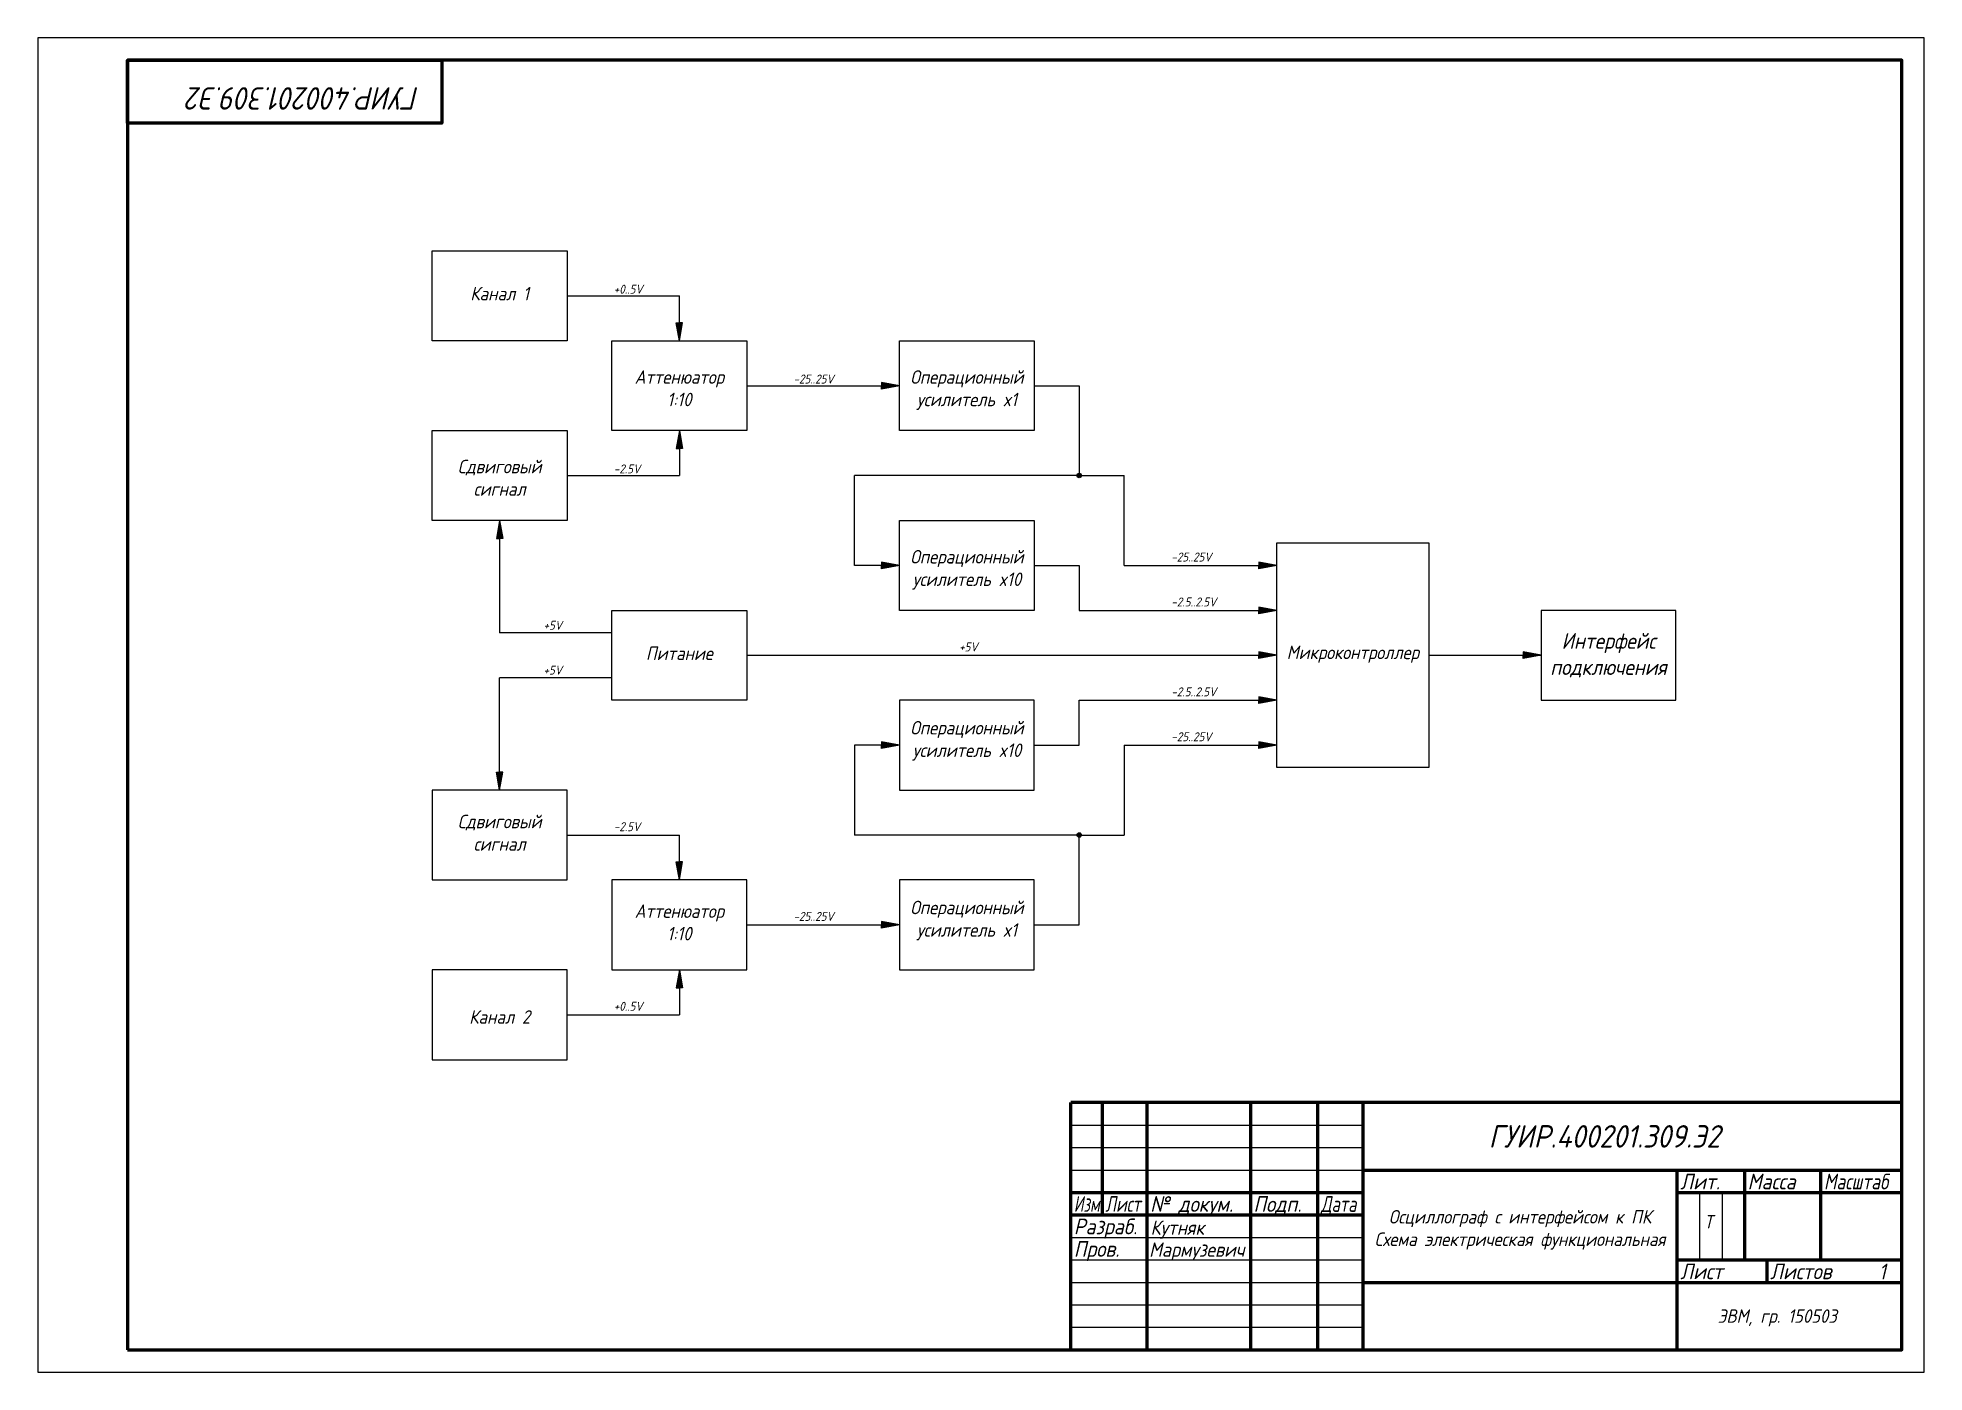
# Model space of a CAD drawing. Header units: millimetres. Extents: x 0 to 420, y 0 to 297.
import ezdxf

# ---------------------------------------------------------------- set-up
doc = ezdxf.new("R2010")
doc.units = ezdxf.units.MM
doc.header["$LTSCALE"] = 0.5
doc.layers.get('Defpoints').update_dxf_attribs({"color": 5})
doc.styles.get("Standard").update_dxf_attribs({"font": 'isocpeui.ttf', "width": 0.9})

msp = doc.modelspace()

# ---------------------------------------------------------------- hatches: boundary and pattern name
h = msp.add_hatch(color=256)
h.dxf.hatch_style = 1
h.paths.add_polyline_path([(142.84, 229.56), (143.58, 233.56), (142.84, 233.56), (142.1, 233.56)])
h = msp.add_hatch(color=256)
h.dxf.hatch_style = 1
h.paths.add_polyline_path([(191.87, 219.56), (187.87, 220.3), (187.87, 219.56), (187.87, 218.82)])
h = msp.add_hatch(color=256)
h.dxf.hatch_style = 1
h.paths.add_polyline_path([(142.84, 209.56), (142.1, 205.56), (142.84, 205.56), (143.58, 205.56)])
h = msp.add_hatch(color=256)
h.dxf.hatch_style = 1
h.paths.add_polyline_path([(232.37, 199.56, 1), (231.37, 199.56, 1)])
h = msp.add_hatch(color=256)
h.dxf.hatch_style = 1
h.paths.add_polyline_path([(102.84, 189.56), (102.1, 185.56), (102.84, 185.56), (103.58, 185.56)])
h = msp.add_hatch(color=256)
h.dxf.hatch_style = 1
h.paths.add_polyline_path([(191.87, 179.56), (187.87, 180.3), (187.87, 179.56), (187.87, 178.82)])
h = msp.add_hatch(color=256)
h.dxf.hatch_style = 1
h.paths.add_polyline_path([(275.87, 179.56), (271.87, 180.3), (271.87, 179.56), (271.87, 178.82)])
h = msp.add_hatch(color=256)
h.dxf.hatch_style = 1
h.paths.add_polyline_path([(275.87, 169.56), (271.87, 170.3), (271.87, 169.56), (271.87, 168.82)])
h = msp.add_hatch(color=256)
h.dxf.hatch_style = 1
h.paths.add_polyline_path([(275.87, 159.56), (271.87, 160.3), (271.87, 159.56), (271.87, 158.82)])
h = msp.add_hatch(color=256)
h.dxf.hatch_style = 1
h.paths.add_polyline_path([(334.7, 159.56), (330.7, 160.3), (330.7, 159.56), (330.7, 158.82)])
h = msp.add_hatch(color=256)
h.dxf.hatch_style = 1
h.paths.add_polyline_path([(275.87, 149.56), (271.87, 150.3), (271.87, 149.56), (271.87, 148.82)])
h = msp.add_hatch(color=256)
h.dxf.hatch_style = 1
h.paths.add_polyline_path([(187.87, 140.3), (187.87, 139.56), (187.87, 138.82), (191.87, 139.56)])
h = msp.add_hatch(color=256)
h.dxf.hatch_style = 1
h.paths.add_polyline_path([(275.87, 139.56), (271.87, 140.3), (271.87, 139.56), (271.87, 138.82)])
h = msp.add_hatch(color=256)
h.dxf.hatch_style = 1
h.paths.add_polyline_path([(103.58, 133.56), (102.84, 133.56), (102.1, 133.56), (102.84, 129.56)])
h = msp.add_hatch(color=256)
h.dxf.hatch_style = 1
h.paths.add_polyline_path([(232.37, 119.56, 1), (231.37, 119.56, 1)])
h = msp.add_hatch(color=256)
h.dxf.hatch_style = 1
h.paths.add_polyline_path([(143.58, 113.56), (142.84, 113.56), (142.1, 113.56), (142.84, 109.56)])
h = msp.add_hatch(color=256)
h.dxf.hatch_style = 1
h.paths.add_polyline_path([(187.87, 100.3), (187.87, 99.56), (187.87, 98.82), (191.87, 99.56)])
h = msp.add_hatch(color=256)
h.dxf.hatch_style = 1
h.paths.add_polyline_path([(142.1, 85.56), (142.84, 85.56), (143.58, 85.56), (142.84, 89.56)])

# ---------------------------------------------------------------- linework, layer by layer
for p, q in [((117.84, 239.56), (142.84, 239.56)), ((142.84, 229.56), (142.84, 239.56)), ((142.84, 229.56), (142.1, 233.56)), ((142.1, 233.56), (142.84, 233.56)), ((142.84, 229.56), (143.58, 233.56)), ((143.58, 233.56), (142.84, 233.56)), ((157.84, 219.56), (187.87, 219.56)), ((191.87, 219.56), (187.87, 220.3)), ((187.87, 220.3), (187.87, 219.56)), ((191.87, 219.56), (187.87, 218.82)), ((187.87, 218.82), (187.87, 219.56)), ((221.87, 219.56), (231.87, 219.56)), ((231.87, 219.56), (231.87, 200.06)), ((142.84, 209.56), (142.1, 205.56)), ((142.84, 209.56), (142.84, 199.56)), ((142.84, 209.56), (143.58, 205.56)), ((142.1, 205.56), (142.84, 205.56)), ((143.58, 205.56), (142.84, 205.56)), ((117.84, 199.56), (142.84, 199.56)), ((231.37, 199.56), (181.87, 199.56)), ((181.87, 179.56), (181.87, 199.56)), ((232.37, 199.56), (241.87, 199.56)), ((241.87, 179.56), (241.87, 199.56)), ((102.84, 189.56), (102.1, 185.56)), ((102.84, 189.56), (102.84, 164.56)), ((102.84, 189.56), (103.58, 185.56)), ((102.1, 185.56), (102.84, 185.56)), ((103.58, 185.56), (102.84, 185.56)), ((191.87, 179.56), (181.87, 179.56)), ((191.87, 179.56), (187.87, 180.3)), ((187.87, 180.3), (187.87, 179.56)), ((191.87, 179.56), (187.87, 178.82)), ((187.87, 178.82), (187.87, 179.56)), ((221.87, 179.56), (231.87, 179.56)), ((231.87, 179.56), (231.87, 169.56)), ((241.87, 179.56), (271.87, 179.56)), ((275.87, 179.56), (271.87, 180.3)), ((271.87, 180.3), (271.87, 179.56)), ((275.87, 179.56), (271.87, 178.82)), ((271.87, 178.82), (271.87, 179.56)), ((231.87, 169.56), (271.87, 169.56)), ((275.87, 169.56), (271.87, 170.3)), ((271.87, 170.3), (271.87, 169.56)), ((275.87, 169.56), (271.87, 168.82)), ((271.87, 168.82), (271.87, 169.56)), ((127.84, 164.56), (102.84, 164.56)), ((275.87, 159.56), (271.87, 160.3)), ((271.87, 160.3), (271.87, 159.56)), ((334.7, 159.56), (330.7, 160.3)), ((330.7, 160.3), (330.7, 159.56)), ((157.84, 159.56), (271.87, 159.56)), ((275.87, 159.56), (271.87, 158.82)), ((271.87, 158.82), (271.87, 159.56)), ((309.7, 159.56), (334.7, 159.56)), ((334.7, 159.56), (330.7, 158.82)), ((330.7, 158.82), (330.7, 159.56)), ((127.84, 154.56), (102.84, 154.56)), ((102.84, 129.56), (102.84, 154.56)), ((231.87, 139.56), (231.87, 149.56)), ((231.87, 149.56), (271.87, 149.56)), ((275.87, 149.56), (271.87, 150.3)), ((271.87, 150.3), (271.87, 149.56)), ((275.87, 149.56), (271.87, 148.82)), ((271.87, 148.82), (271.87, 149.56)), ((191.87, 139.56), (181.87, 139.56)), ((181.87, 139.56), (181.87, 119.56)), ((191.87, 139.56), (187.87, 140.3)), ((187.87, 140.3), (187.87, 139.56)), ((191.87, 139.56), (187.87, 138.82)), ((187.87, 138.82), (187.87, 139.56)), ((221.87, 139.56), (231.87, 139.56)), ((241.87, 139.56), (241.87, 119.56)), ((241.87, 139.56), (271.87, 139.56)), ((275.87, 139.56), (271.87, 140.3)), ((271.87, 140.3), (271.87, 139.56)), ((275.87, 139.56), (271.87, 138.82)), ((271.87, 138.82), (271.87, 139.56)), ((102.84, 129.56), (102.1, 133.56)), ((102.1, 133.56), (102.84, 133.56)), ((102.84, 129.56), (103.58, 133.56)), ((103.58, 133.56), (102.84, 133.56)), ((117.84, 119.56), (142.84, 119.56)), ((142.84, 109.56), (142.84, 119.56)), ((231.37, 119.56), (181.87, 119.56)), ((231.87, 99.56), (231.87, 119.06)), ((232.37, 119.56), (241.87, 119.56)), ((142.84, 109.56), (142.1, 113.56)), ((142.1, 113.56), (142.84, 113.56)), ((142.84, 109.56), (143.58, 113.56)), ((143.58, 113.56), (142.84, 113.56)), ((157.84, 99.56), (187.87, 99.56)), ((191.87, 99.56), (187.87, 100.3)), ((187.87, 100.3), (187.87, 99.56)), ((191.87, 99.56), (187.87, 98.82)), ((187.87, 98.82), (187.87, 99.56)), ((221.87, 99.56), (231.87, 99.56)), ((142.84, 89.56), (142.1, 85.56)), ((142.84, 89.56), (142.84, 79.56)), ((142.84, 89.56), (143.58, 85.56)), ((142.1, 85.56), (142.84, 85.56)), ((143.58, 85.56), (142.84, 85.56)), ((117.84, 79.56), (142.84, 79.56))]:
    msp.add_line(p, q)
at = {"color": 7, "linetype": 'Continuous', "lineweight": 60}
for p, q in [((415, 60), (230, 60)), ((230, 5), (230, 60)), ((237, 60), (237, 35)), ((247, 5), (247, 60)), ((270, 60), (270, 5)), ((285, 5), (285, 60)), ((295, 60), (295, 5)), ((295, 45), (415, 45)), ((365, 5), (365, 45)), ((380, 45), (380, 25)), ((397, 25), (397, 45)), ((230, 40), (295, 40)), ((365, 40), (415, 40)), ((230, 35), (295, 35)), ((365, 25), (415, 25)), ((385, 20), (385, 25)), ((295, 20), (415, 20))]:
    msp.add_line(p, q, dxfattribs=at)
at = {"color": 7, "linetype": 'Continuous', "lineweight": -3}
for p, q in [((230, 55), (295, 55)), ((230, 50), (295, 50)), ((230, 45), (295, 45)), ((370, 25), (370, 40)), ((375, 40), (375, 25)), ((230, 30), (295, 30)), ((230, 25), (295, 25)), ((230, 20), (295, 20)), ((230, 15), (295, 15)), ((230, 10), (295, 10))]:
    msp.add_line(p, q, dxfattribs=at)
at = {"color": 7, "linetype": 'Continuous'}
msp.add_line((365, 45), (365, 40), dxfattribs=at)
at = {"linetype": 'Continuous', "lineweight": 60}
msp.add_lwpolyline([(20, 5), (415, 5), (415, 292), (20, 292)], close=True, dxfattribs=at)
at = {"lineweight": 60}
msp.add_lwpolyline([(20, 292), (90, 292), (90, 278), (20, 278)], close=True, dxfattribs=at)
for points in [[(87.84, 249.56), (117.84, 249.56), (117.84, 229.56), (87.84, 229.56)], [(127.84, 229.56), (157.84, 229.56), (157.84, 209.56), (127.84, 209.56)], [(191.87, 229.56), (221.87, 229.56), (221.87, 209.56), (191.87, 209.56)], [(87.84, 209.56), (117.84, 209.56), (117.84, 189.56), (87.84, 189.56)], [(191.87, 189.56), (221.87, 189.56), (221.87, 169.56), (191.87, 169.56)], [(275.87, 184.56), (309.7, 184.56), (309.7, 134.56), (275.87, 134.56)], [(127.84, 169.56), (157.84, 169.56), (157.84, 149.56), (127.84, 149.56)], [(364.7, 169.56), (334.7, 169.56), (334.7, 149.56), (364.7, 149.56)], [(191.87, 129.56), (221.87, 129.56), (221.87, 149.56), (191.87, 149.56)], [(87.84, 109.56), (117.84, 109.56), (117.84, 129.56), (87.84, 129.56)], [(127.84, 89.56), (157.84, 89.56), (157.84, 109.56), (127.84, 109.56)], [(191.87, 89.56), (221.87, 89.56), (221.87, 109.56), (191.87, 109.56)], [(87.84, 69.56), (117.84, 69.56), (117.84, 89.56), (87.84, 89.56)]]:
    msp.add_lwpolyline(points, close=True)
for centre in [(231.87, 199.56), (231.87, 119.56)]:
    msp.add_circle(centre, 0.5)
at = {"layer": 'Defpoints'}
msp.add_lwpolyline([(0, 0), (420, 0), (420, 297), (0, 297)], close=True, dxfattribs=at)

# ---------------------------------------------------------------- texts
at = {"color": 7, "linetype": 'Continuous', "lineweight": -3, "width": 0.9}
msp.add_text('ГУИР.400201.309.Э2', height=5, rotation=180, dxfattribs=at).set_placement((85, 286))
at = {"color": 7, "linetype": 'Continuous', "lineweight": -3}
for s, height, width, p in [('+0..5V', 2, 0.9, (128.24, 240.04)), ('-25..25V', 2, 0.9, (168.24, 220.04)), ('-2.5V', 2, 0.9, (128.24, 200.04)), ('-25..25V', 2, 0.9, (252.36, 180.43)), ('-2.5..2.5V', 2, 0.9, (252.36, 170.43)), ('+5V', 2, 0.9, (112.59, 165.24)), ('+5V', 2, 0.9, (205.12, 160.43)), ('+5V', 2, 0.9, (112.59, 155.25)), ('-2.5..2.5V', 2, 0.9, (252.36, 150.43)), ('-25..25V', 2, 0.9, (252.36, 140.43)), ('-2.5V', 2, 0.9, (128.24, 120.42)), ('-25..25V', 2, 0.9, (168.24, 100.45)), ('+0..5V', 2, 0.9, (128.24, 80.45)), ('ГУИР.400201.309.Э2', 5, 0.9, (323.02, 50)), ('Лит.', 3.5, 0.9, (365.67, 40.7)), ('Масса', 3.5, 0.9, (380.67, 40.7)), ('Масштаб', 3.5, 0.8, (397.67, 40.7)), ('Изм.', 3.5, 0.7, (230.67, 35.7)), ('Лист', 3.5, 0.75, (237.67, 35.7)), ('№ докум.', 3.5, 0.9, (247.67, 35.7)), ('Подп.', 3.5, 0.9, (270.67, 35.7)), ('Дата', 3.5, 0.75, (285.67, 35.7)), ('Разраб.', 3.5, 0.9, (230.67, 30.7)), ('Кутняк', 3.2, 0.9, (247.74, 30.58)), ('Т', 3, 0.9, (371, 32)), ('Пров.', 3.5, 0.9, (230.67, 25.7)), ('Мармузевич', 3.2, 0.9, (247.43, 25.69)), ('Лист', 3.5, 0.9, (365.67, 20.7)), ('Листов', 3.5, 0.9, (385.67, 20.7)), ('1', 3.5, 0.9, (409.88, 20.66)), ('ЭВМ, гр. 150503', 3, 0.9, (374, 11))]:
    msp.add_text(s, height=height, dxfattribs=dict(at, width=width)).set_placement(p)
for s, width, gutter_width, insert, char_height, attachment_point in [('\\pxqc;Канал 1', 30, 40, (87.84, 241.56), 3, 1), ('\\pxqc;Аттенюатор\\P1:10', 30, 40, (127.84, 222.99), 3, 1), ('\\pxqc;Операционный\\Pусилитель x1', 30, 40, (191.87, 222.99), 3, 1), ('\\pxqc;Сдвиговый\\Pсигнал', 30, 40, (87.84, 203.06), 3, 1), ('\\pxqc;Операционный\\Pусилитель x10', 30, 40, (191.87, 182.99), 3, 1), ('\\pxqc;Интерфейс\\Pподключения', 30, 51.69, (334.7, 164.52), 3.5, 1), ('\\pxqc;Питание', 30, 40, (127.84, 161.51), 3, 1), ('\\pxqc;Микроконтроллер', 33.8298, 51.69, (275.87, 161.7), 3, 1), ('\\pxqc;Операционный\\Pусилитель x10', 30, 40, (191.87, 136.12), 3, 7), ('\\pxqc;Сдвиговый\\Pсигнал', 30, 40, (87.84, 116.06), 3, 7), ('\\pxqc;Аттенюатор\\P1:10', 30, 40, (127.84, 96.12), 3, 7), ('\\pxqc;Операционный\\Pусилитель x1', 30, 40, (191.87, 96.12), 3, 7), ('\\pxqc;Канал 2', 30, 40, (87.84, 77.56), 3, 7), ('\\pxqc;Осциллограф с интерфейсом к ПК\\PСхема электрическая функциональная', 70, 40, (295, 36.1), 3, 1)]:
    msp.add_mtext_dynamic_manual_height_columns(s, width=width, gutter_width=gutter_width, heights=[0], dxfattribs=dict(insert=insert, char_height=char_height, attachment_point=attachment_point))

doc.saveas('drawing.dxf')
